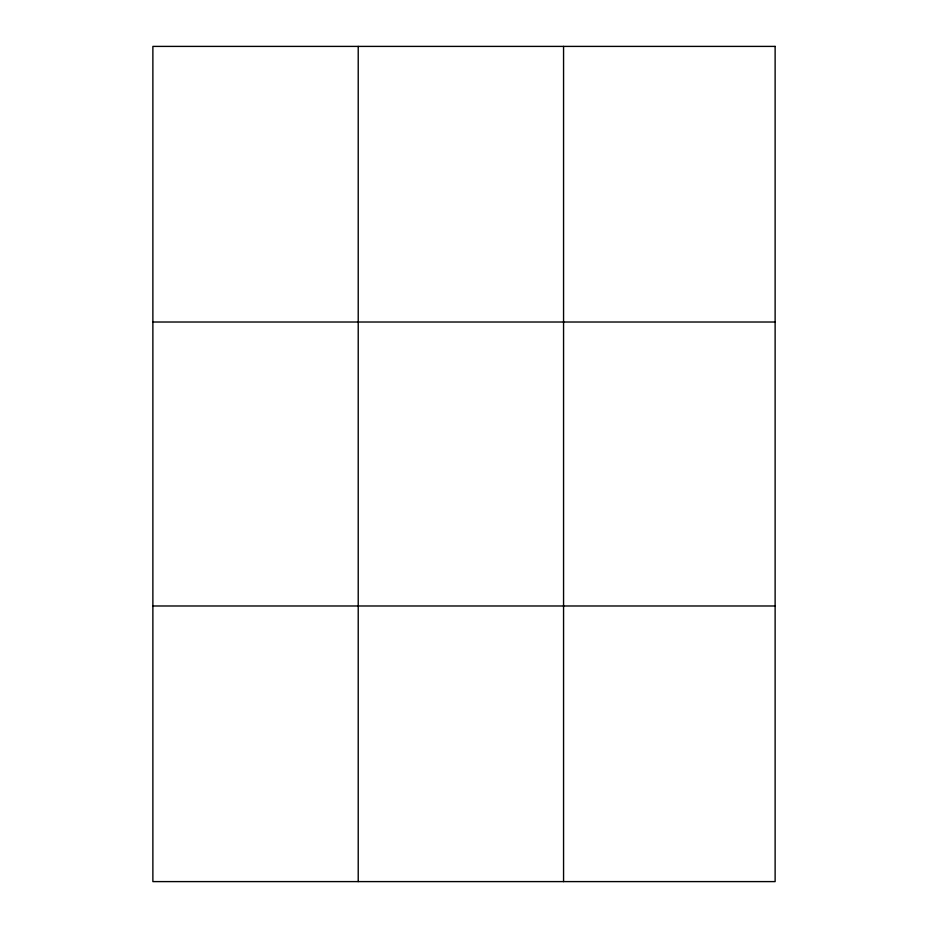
<?xml version="1.0" encoding="UTF-8"?>
<svg xmlns="http://www.w3.org/2000/svg" width="928" height="928" viewBox="0 0 928 928"><rect width="100%" height="100%" fill="white"/><g stroke="black" fill="none" stroke-linecap="round" stroke-linejoin="round"><path stroke-width="1.39" d="M358.22 46.4L358.22 881.6M563.563 46.4L563.563 881.6M152.876 322.016L775.124 322.016M152.876 605.984L775.124 605.984M775.124 46.4L775.124 881.6L152.876 881.6L152.876 46.4L775.124 46.4"/></g></svg>
